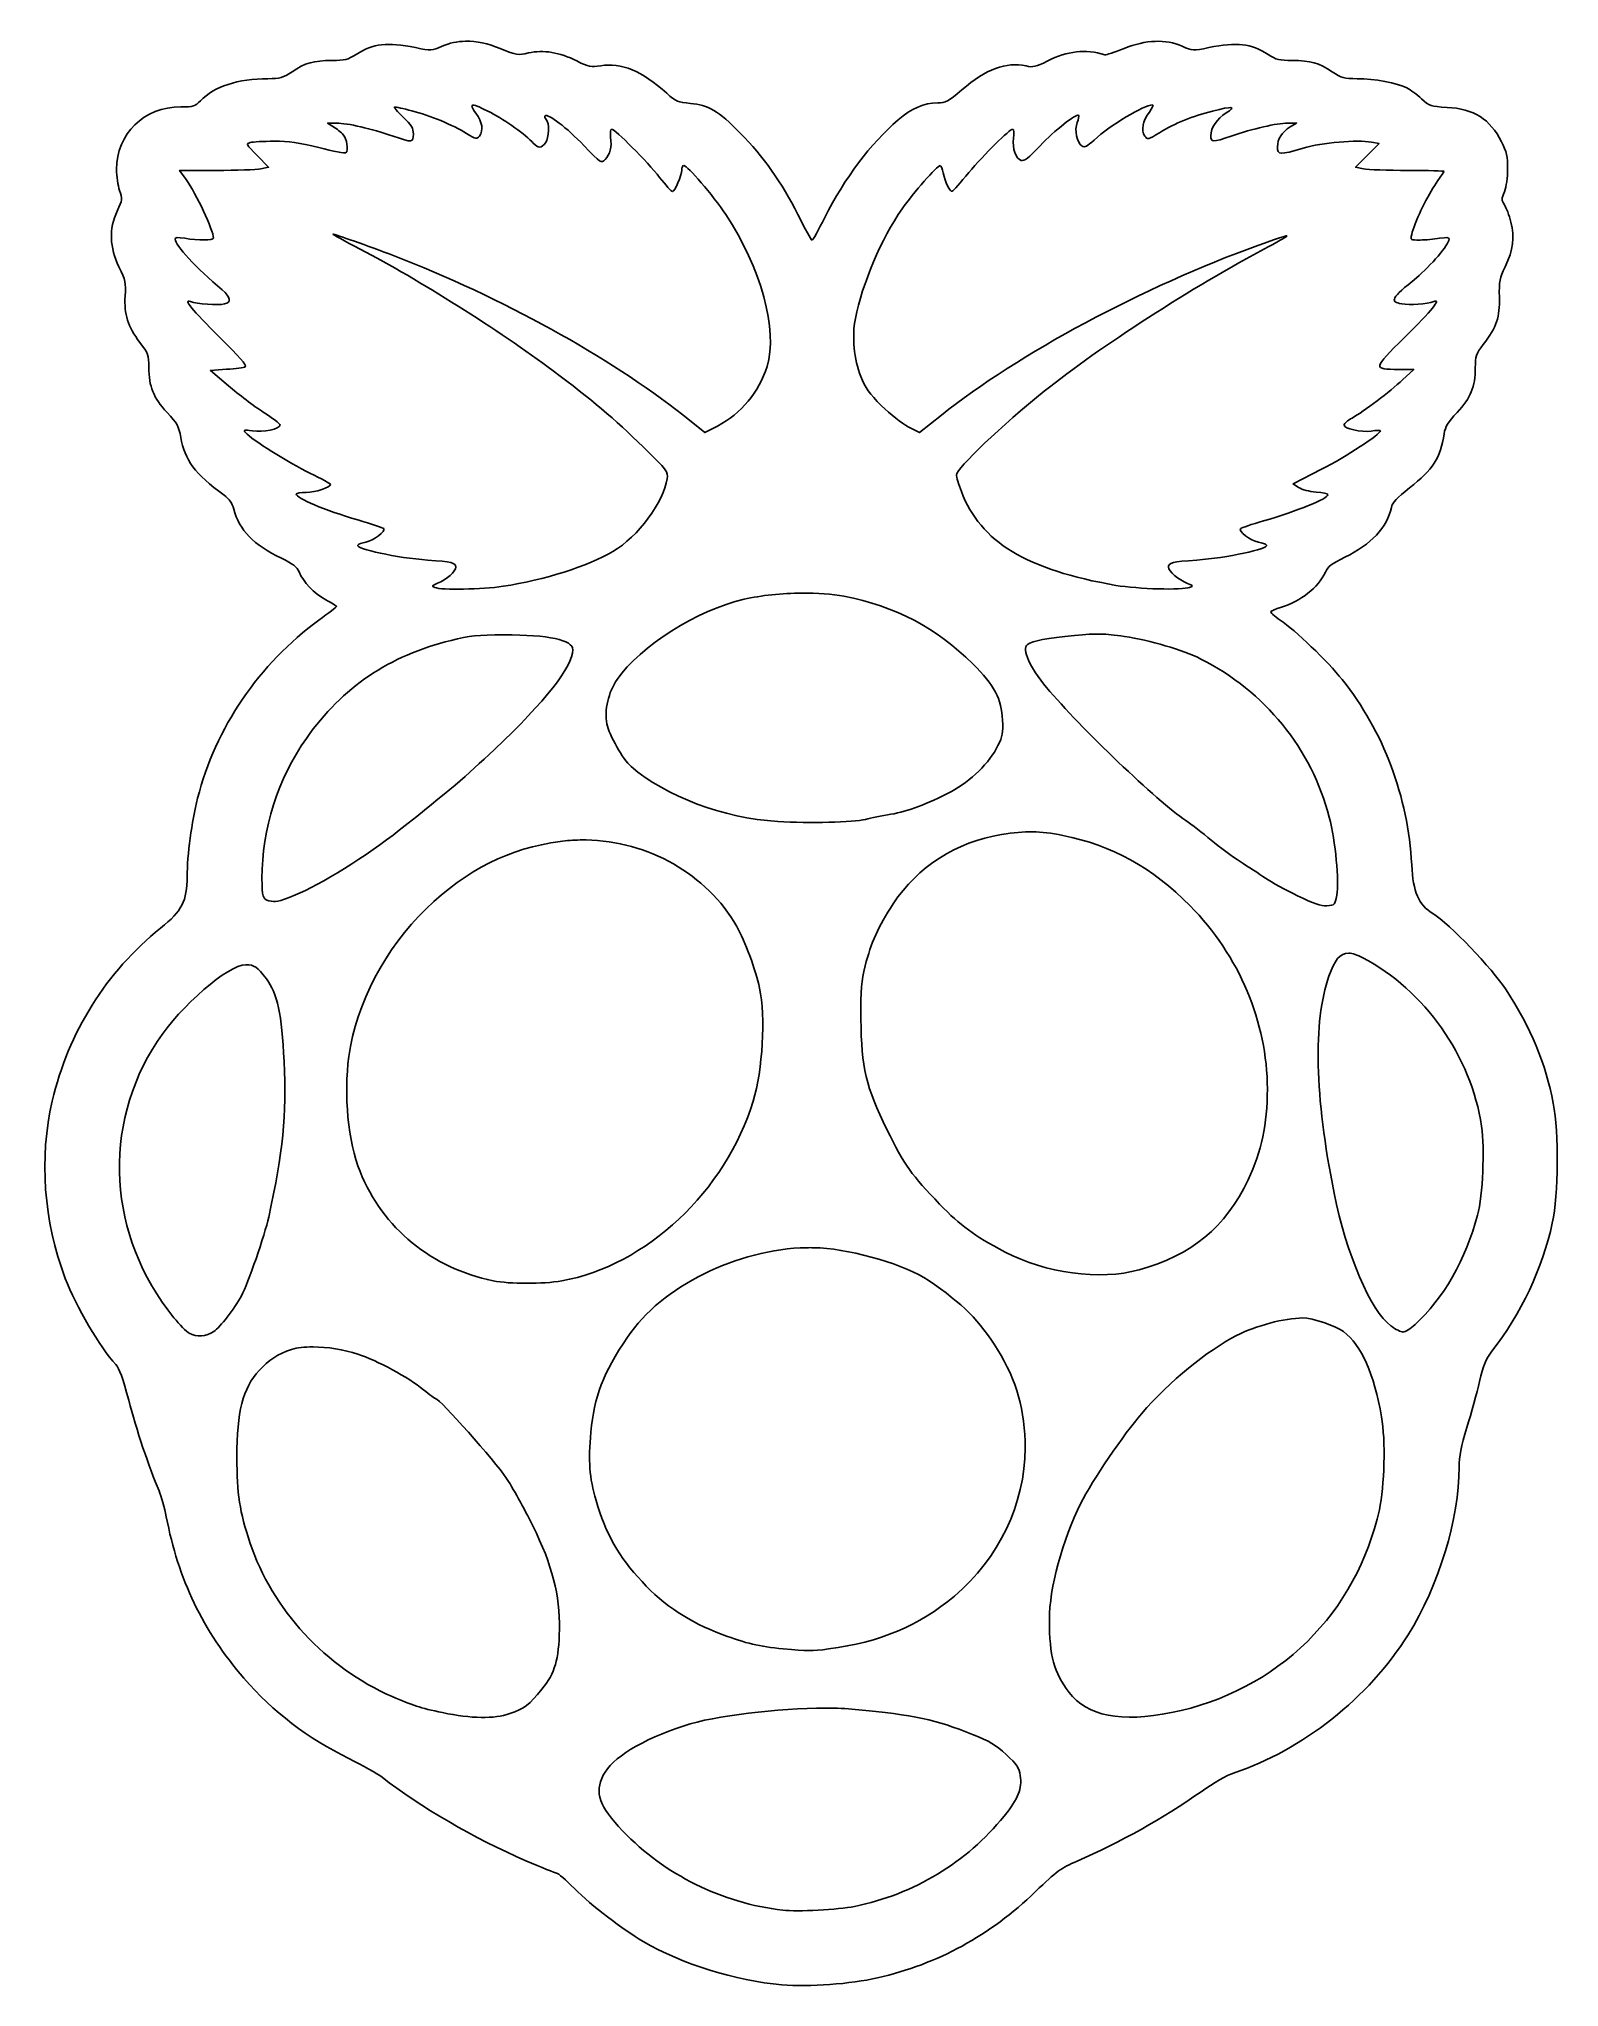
# Model space of a CAD drawing. Extents: x 4 to 109, y -118 to 17.
import ezdxf

# ---------------------------------------------------------------- set-up
doc = ezdxf.new("R2010")
doc.units = 0
doc.layers.add('Layer_1', color=7, linetype='CONTINUOUS')

msp = doc.modelspace()

# ---------------------------------------------------------------- linework, layer by layer
at = {"layer": 'Layer_1', "color": 7}
for points in [[(33.213897, 16.865341)], [(33.728546, 12.421501)], [(80.953897, 12.438736)], [(56.58143, -21.496934)], [(77.325564, -24.345051)], [(35.894022, -24.400133)], [(72.612045, -38.087143)], [(17.947582, -47.333035)], [(94.581693, -46.528995)], [(56.919874, -67.000442)], [(91.376505, -71.887168)], [(22.607386, -73.896168)], [(58.223216, -99.007984)]]:
    msp.add_lwpolyline(points, close=True, dxfattribs=at)
for points in [[(24.037884, 10.914804), (23.616956, 11.174869), (24.248351, 11.174339)], [(90.334051, 11.174317), (90.96544, 11.174848), (90.525877, 10.906835)], [(96.159355, 9.851775), (96.689075, 9.752298), (95.876269, 8.930995), (95.063463, 8.109691), (95.610173, 7.998157)], [(18.972223, 7.998183), (19.518938, 8.109718), (18.715174, 8.921978)], [(13.791194, 7.248123), (13.33053, 7.880612), (15.878021, 7.883634)], [(16.729741, -7.089467), (15.480935, -6.011935), (16.602314, -5.94178)], [(98.076825, -5.947275), (99.103386, -5.952472), (98.331683, -6.673751)], [(50.711731, -9.88387), (49.840828, -10.33549), (48.304276, -9.115457)], [(66.284973, -9.118203), (64.755547, -10.341525), (63.969871, -9.936766)], [(92.697113, -12.888743), (90.714145, -13.906259), (91.10246, -14.160569)], [(41.580388, -38.655952), (41.580388, -38.656328)]]:
    msp.add_lwpolyline(points, dxfattribs=at)
for points in [[(29.719041, 16.420846), (27.762048, 16.815171), (26.799463, 16.704504), (25.606775, 15.948123)], [(31.581158, 16.517856), (30.854277, 16.197523), (30.833415, 16.196304), (29.719041, 16.420846)], [(33.213897, 16.865341), (32.634451, 16.857795), (32.089687, 16.741963), (31.581158, 16.517856)], [(35.616971, 16.357816), (34.76121, 16.705837), (33.958899, 16.875046), (33.213897, 16.865341)], [(37.581298, 16.050067), (36.834907, 15.876423), (36.779056, 15.885215), (35.616971, 16.357816)], [(40.945159, 15.493762), (39.751028, 16.096776), (38.600302, 16.287132), (37.581298, 16.050067)], [(77.646005, 15.925378), (76.262736, 16.327311), (75.063487, 16.195459), (73.638695, 15.484719)], [(78.969079, 16.362749), (78.313131, 16.101335), (77.717781, 15.904521), (77.646005, 15.925378)], [(83.001328, 16.517856), (81.85458, 17.023224), (80.495026, 16.970883), (78.969079, 16.362749)], [(84.863439, 16.420846), (83.749066, 16.196304), (83.728209, 16.197523), (83.001328, 16.517856)], [(88.975711, 15.948123), (87.783023, 16.704504), (86.820433, 16.815171), (84.863439, 16.420846)], [(23.927719, 15.524729), (22.648972, 15.523774), (22.06145, 15.359394), (21.15469, 14.749191)], [(25.606775, 15.948123), (25.024778, 15.579034), (24.811734, 15.525417), (23.927719, 15.524729)], [(42.600372, 15.15998), (41.911397, 15.042547), (41.790547, 15.066858), (40.945159, 15.493762)], [(47.188927, 13.253472), (45.472614, 14.801847), (44.025961, 15.402965), (42.600372, 15.15998)], [(72.158869, 15.144907), (70.766261, 15.447318), (69.398355, 14.939812), (67.700755, 13.49134)], [(73.638695, 15.484719), (72.834777, 15.083696), (72.642972, 15.039782), (72.158869, 15.144907)], [(90.654762, 15.524729), (89.770752, 15.525418), (89.557703, 15.579034), (88.975711, 15.948123)], [(93.427791, 14.749191), (92.521031, 15.359394), (91.933508, 15.523747), (90.654762, 15.524729)], [(19.476185, 14.262767), (17.394173, 14.262767), (15.723194, 13.717452), (14.786238, 12.73197)], [(21.15469, 14.749191), (20.505673, 14.312434), (20.334189, 14.262767), (19.476185, 14.262767)], [(95.179737, 14.262767), (94.238073, 14.262767), (94.089344, 14.303998), (93.427791, 14.749191)], [(98.63376, 13.620139), (97.983879, 13.956205), (96.336561, 14.262767), (95.179737, 14.262767)], [(99.645795, 12.865428), (99.326648, 13.157835), (98.871097, 13.497408), (98.63376, 13.620139)], [(13.423429, 12.298436), (10.860463, 12.298436), (8.954629, 10.443311), (8.954629, 7.948573)], [(14.786238, 12.73197), (14.404802, 12.33078), (14.303334, 12.298436), (13.423429, 12.298436)], [(28.856636, 11.604857), (28.458739, 11.986357), (28.196054, 12.298456), (28.272926, 12.298456)], [(28.272926, 12.298456), (28.349799, 12.298456), (28.889828, 12.176568), (29.472954, 12.027429)], [(33.928873, 11.856427), (33.660063, 12.227506), (33.57532, 12.415054), (33.728546, 12.421501)], [(33.728546, 12.421479), (33.881772, 12.427927), (34.27287, 12.253339), (34.956256, 11.899704)], [(48.832081, 12.54617), (47.957414, 12.615221), (47.840672, 12.665499), (47.188927, 13.253472)], [(52.303366, 10.473867), (50.769645, 12.031137), (50.070502, 12.448403), (48.832081, 12.54617)], [(66.020336, 12.579055), (65.06798, 12.579055), (64.203273, 12.20808), (63.268408, 11.398483)], [(67.700755, 13.49134), (66.740063, 12.671629), (66.569507, 12.579055), (66.020336, 12.579055)], [(76.890408, 9.997848), (78.016676, 11.036006), (80.351844, 12.438736), (80.953897, 12.438736)], [(80.953876, 12.438745), (81.038003, 12.438745), (80.937436, 12.216562), (80.730258, 11.944923)], [(85.128628, 12.014255), (86.514135, 12.368006), (86.786854, 12.329924), (86.065027, 11.883811)], [(101.418572, 12.27021), (100.270816, 12.331433), (100.204231, 12.353784), (99.645795, 12.865428)], [(105.200348, 9.881937), (104.420453, 11.442642), (103.266169, 12.171656), (101.418572, 12.27021)], [(24.7134, 10.36837), (24.57341, 10.525992), (24.269393, 10.771801), (24.037884, 10.914804)], [(24.248351, 11.174339), (24.98124, 11.173808), (26.675638, 10.783297), (28.166595, 10.271097)], [(29.580102, 10.412227), (29.580102, 10.82981), (29.462051, 11.024389), (28.856636, 11.604857)], [(29.472954, 12.027429), (30.724973, 11.707217), (32.311465, 11.052004), (33.284873, 10.45306)], [(34.166194, 10.276029), (34.463233, 10.682259), (34.380676, 11.23273), (33.928873, 11.856427)], [(34.956256, 11.899704), (35.995162, 11.362092), (37.40826, 10.354372), (37.915082, 9.789857)], [(38.814762, 11.426159), (38.723438, 11.517477), (38.6896, 11.632864), (38.739401, 11.682662)], [(38.739401, 11.682662), (38.924397, 11.867658), (40.270221, 10.833831), (41.427475, 9.617758)], [(38.762421, 9.804106), (39.019724, 10.171459), (39.052523, 11.188398), (38.814762, 11.426159)], [(63.268408, 11.398483), (61.331232, 9.720887), (59.548544, 7.346676), (58.176984, 4.617596)], [(73.143435, 9.602679), (74.130085, 10.651497), (75.660858, 11.864815), (75.809586, 11.716089)], [(75.712302, 11.211578), (75.513359, 10.684523), (75.694378, 9.803533), (76.046908, 9.583496)], [(75.809586, 11.716089), (75.846814, 11.678867), (75.803011, 11.451971), (75.712302, 11.211578)], [(80.730258, 11.944923), (80.270029, 11.341529), (80.137061, 10.644856), (80.411821, 10.276557)], [(81.438928, 10.507848), (82.542982, 11.174654), (83.715858, 11.653544), (85.128628, 12.014255)], [(86.065027, 11.883811), (85.443692, 11.499803), (85.003545, 10.843232), (85.00284, 10.299028)], [(86.415801, 10.271076), (87.906758, 10.783276), (89.601156, 11.173784), (90.334051, 11.174317)], [(90.525877, 10.906835), (89.931832, 10.544603), (89.632502, 10.083721), (89.632502, 9.531146)], [(18.715174, 8.921978), (17.951278, 9.693929), (17.927647, 9.738391), (18.238617, 9.821657)], [(18.238617, 9.821657), (18.418581, 9.869846), (19.165645, 9.910718), (19.898757, 9.912365)], [(19.898757, 9.912365), (20.938894, 9.914698), (21.623923, 9.816859), (23.017629, 9.467047)], [(24.898375, 9.113259), (25.081276, 9.296157), (24.964976, 10.085079), (24.7134, 10.36837)], [(28.166595, 10.271097), (29.527289, 9.803646), (29.580102, 9.808968), (29.580102, 10.412227)], [(33.284873, 10.45306), (33.9436, 10.047742), (33.992048, 10.037873), (34.166194, 10.276029)], [(37.915082, 9.789857), (38.256607, 9.409454), (38.48879, 9.413448), (38.762421, 9.804106)], [(41.427475, 9.617758), (42.621722, 8.362807), (42.621807, 8.362709), (42.902364, 8.643266)], [(42.902364, 8.643266), (43.259642, 9.000542), (43.384802, 9.502618), (43.290956, 10.202289)], [(43.290956, 10.202289), (43.246055, 10.537061), (43.274098, 10.755031), (43.361933, 10.755031)], [(43.361933, 10.755031), (43.587411, 10.755031), (45.83864, 8.490628), (46.697842, 7.399665)], [(56.300623, 4.822853), (55.194114, 7.018527), (53.888779, 8.864112), (52.303366, 10.473867)], [(68.190659, 7.738374), (69.234826, 8.994171), (71.014719, 10.755024), (71.239923, 10.755024)], [(71.286802, 10.125825), (71.204064, 9.391746), (71.447764, 8.696326), (71.829954, 8.575023)], [(71.239923, 10.755024), (71.304789, 10.755024), (71.325779, 10.471812), (71.286802, 10.125825)], [(71.829954, 8.575023), (72.034502, 8.510102), (72.342062, 8.750817), (73.143435, 9.602679)], [(76.046908, 9.583496), (76.23508, 9.46604), (76.402948, 9.548523), (76.890408, 9.997848)], [(80.411821, 10.276557), (80.605318, 10.017183), (80.638695, 10.024536), (81.438928, 10.507848)], [(85.00284, 10.299028), (85.00231, 9.821972), (85.102702, 9.819977), (86.415801, 10.271076)], [(89.632502, 9.531146), (89.632502, 8.955202), (89.770869, 8.94773), (91.419252, 9.43441)], [(91.419252, 9.43441), (92.72918, 9.821161), (95.174795, 10.03648), (96.159355, 9.851775)], [(105.627852, 7.999545), (105.627852, 8.863513), (105.559958, 9.162292), (105.200348, 9.881937)], [(23.017629, 9.467047), (23.999951, 9.220486), (24.846421, 9.061304), (24.898375, 9.113259)], [(48.238231, 7.913767), (48.239928, 8.0874), (48.298455, 8.229463), (48.3684, 8.229463)], [(48.3684, 8.229463), (48.625495, 8.229463), (50.399241, 6.162184), (51.289411, 4.825043)], [(63.546472, 5.216096), (64.292746, 6.295618), (65.994579, 8.229456), (66.198374, 8.229456)], [(66.198374, 8.229456), (66.25973, 8.229456), (66.353955, 7.99495), (66.407743, 7.70823)], [(8.954629, 7.948573), (8.954629, 7.491145), (9.049399, 6.838017), (9.165095, 6.497248)], [(15.689477, 3.175041), (15.689477, 3.712951), (14.487057, 6.292986), (13.791194, 7.248123)], [(15.878021, 7.883634), (17.279166, 7.885384), (18.671519, 7.936938), (18.972223, 7.998183)], [(46.697842, 7.399665), (47.122278, 6.860741), (47.519976, 6.416528), (47.581627, 6.412566)], [(47.581627, 6.412566), (47.739614, 6.402406), (48.234527, 7.533907), (48.238231, 7.913767)], [(66.407743, 7.70823), (66.52415, 7.087721), (66.874012, 6.369617), (67.029815, 6.431469)], [(67.029815, 6.431469), (67.090811, 6.455683), (67.61317, 7.043842), (68.190659, 7.738374)], [(95.610173, 7.998157), (95.910877, 7.936912), (97.303346, 7.885348), (98.704651, 7.883608)], [(98.704651, 7.883608), (100.105955, 7.881858), (101.232271, 7.848444), (101.207474, 7.809343)], [(100.541281, 6.81375), (99.950264, 5.934083), (99.166746, 4.255544), (98.958963, 3.423853)], [(101.207474, 7.809343), (101.182656, 7.770238), (100.882929, 7.322253), (100.541281, 6.81375)], [(105.401773, 6.407362), (105.537573, 6.746787), (105.627852, 7.382456), (105.627852, 7.999545)], [(9.165095, 6.497248), (9.36791, 5.899877), (9.36171, 5.848117), (8.995462, 5.054144)], [(105.404425, 5.493433), (105.193683, 5.815059), (105.193423, 5.886875), (105.401773, 6.407362)], [(105.852208, 4.288746), (105.731664, 4.759282), (105.530223, 5.301435), (105.404425, 5.493433)], [(8.995462, 5.054144), (8.420804, 3.808367), (8.462189, 2.545612), (9.122342, 1.181662)], [(51.289411, 4.825043), (53.74303, 1.139421), (54.927155, -3.22664), (54.158077, -5.751869)], [(57.291558, 3.029524), (57.243619, 3.029594), (56.797597, 3.836623), (56.300623, 4.822853)], [(58.176984, 4.617596), (57.73801, 3.744139), (57.339519, 3.029454), (57.291558, 3.029524)], [(60.301272, -2.405826), (60.773714, 0.010293), (62.098124, 3.120987), (63.546472, 5.216096)], [(105.456766, 1.189882), (106.02208, 2.36183), (106.129689, 3.205635), (105.852208, 4.288746)], [(13.023601, 3.107076), (13.023601, 3.228362), (13.206524, 3.243943), (13.69007, 3.164351)], [(16.289632, -0.42258), (14.504637, 1.095154), (13.023601, 2.695801), (13.023601, 3.107076)], [(13.69007, 3.164351), (14.638194, 3.00829), (15.689477, 3.013909), (15.689477, 3.175041)], [(23.976501, 3.456479), (23.933122, 3.455206), (24.795597, 2.984509), (25.893149, 2.410462)], [(28.247164, 1.947332), (26.45045, 2.641382), (24.130713, 3.461081), (23.976501, 3.456479)], [(88.977541, 2.568579), (90.854167, 3.565634), (90.787539, 3.575464), (88.278464, 2.67244)], [(98.958963, 3.423853), (98.86354, 3.041905), (98.869252, 3.03822), (99.544041, 3.046499)], [(101.558795, 3.099937), (101.558795, 2.747494), (100.277275, 1.235358), (99.295758, 0.429675)], [(99.544041, 3.046499), (99.91897, 3.051112), (100.52577, 3.104), (100.892326, 3.164336)], [(100.892326, 3.164336), (101.388647, 3.246029), (101.558795, 3.229751), (101.558795, 3.099937)], [(25.893149, 2.410462), (29.955106, 0.285953), (35.475237, -3.197819), (39.307488, -6.055233)], [(48.304276, -9.115457), (43.24408, -5.096794), (35.675389, -0.922104), (28.247164, 1.947332)], [(88.278464, 2.67244), (80.325636, -0.189808), (71.598922, -4.868171), (66.284973, -9.118203)], [(73.426776, -7.465458), (77.288458, -4.370743), (83.685864, -0.242904), (88.977541, 2.568579)], [(9.122342, 1.181662), (9.579225, 0.23769), (9.611043, 0.086881), (9.550673, -0.843781)], [(99.295758, 0.429675), (97.522876, -1.0256), (97.407927, -1.230817), (98.275227, -1.393524)], [(105.056939, -0.919417), (105.031272, 0.186269), (105.069083, 0.386124), (105.456766, 1.189882)], [(9.550673, -0.843781), (9.467988, -2.118427), (9.73375, -2.958158), (10.570107, -4.065689)], [(16.127948, -3.723687), (14.197236, -1.818929), (13.535163, -1.008623), (14.094554, -1.234566)], [(14.094554, -1.234566), (14.489009, -1.393886), (16.036656, -1.50087), (16.44912, -1.397347)], [(16.44912, -1.397347), (16.955247, -1.270318), (16.901617, -0.942937), (16.289632, -0.42258)], [(98.275227, -1.393524), (98.811321, -1.494095), (100.051133, -1.403584), (100.487842, -1.23184)], [(100.487842, -1.23184), (101.047598, -1.011699), (100.389551, -1.819862), (98.45692, -3.726716)], [(103.939123, -4.210657), (104.866491, -2.982369), (105.089611, -2.325831), (105.056939, -0.919417)], [(60.669037, -6.432868), (60.195503, -5.241491), (60.052661, -3.677273), (60.301272, -2.405826)], [(17.899351, -5.758173), (18.021416, -5.679173), (17.482278, -5.059815), (16.127948, -3.723687)], [(98.45692, -3.726716), (96.236732, -5.917287), (96.233184, -5.937664), (98.076825, -5.947275)], [(10.570107, -4.065689), (11.157544, -4.843595), (11.19221, -4.94072), (11.195742, -5.811609)], [(103.38282, -5.840657), (103.38282, -5.017497), (103.426252, -4.889988), (103.939123, -4.210657)], [(11.195742, -5.811609), (11.201151, -7.142704), (11.518389, -7.926382), (12.460722, -8.937328)], [(16.602314, -5.94178), (17.219152, -5.903195), (17.802835, -5.820638), (17.899351, -5.758173)], [(39.307488, -6.055233), (41.920784, -8.003766), (43.560649, -9.389993), (45.553446, -11.336016)], [(54.158077, -5.751869), (53.620069, -7.5184), (52.359836, -9.029368), (50.711731, -9.88387)], [(62.121733, -8.473656), (61.256067, -7.611084), (60.987113, -7.233131), (60.669037, -6.432868)], [(98.331683, -6.673751), (97.442206, -7.505092), (95.641774, -8.866402), (94.823676, -9.326199)], [(102.11976, -8.937328), (103.060645, -7.930288), (103.38282, -7.140521), (103.38282, -5.840657)], [(19.144322, -8.913489), (18.503244, -8.502939), (17.416626, -7.682129), (16.729741, -7.089467)], [(67.323317, -13.287747), (67.323317, -12.84357), (70.514527, -9.799299), (73.426776, -7.465458)], [(12.460722, -8.937328), (13.180391, -9.7094), (13.281212, -9.892942), (13.418772, -10.681876)], [(20.314754, -9.817004), (20.312102, -9.73057), (19.7854, -9.324037), (19.144322, -8.913489)], [(63.969871, -9.936766), (63.527731, -9.709108), (62.719608, -9.069399), (62.121733, -8.473656)], [(94.823676, -9.326199), (94.515087, -9.499634), (94.262711, -9.71645), (94.262711, -9.807966)], [(101.21597, -10.431677), (101.294619, -9.92329), (101.470664, -9.632067), (102.11976, -8.937328)], [(13.418772, -10.681876), (13.691677, -12.247083), (14.400814, -13.1923), (16.421719, -14.684255)], [(17.930315, -10.356591), (17.755219, -10.145615), (17.796334, -10.134345), (18.403038, -10.225326)], [(22.392263, -13.162231), (20.952936, -12.464212), (18.289516, -10.789399), (17.930315, -10.356591)], [(18.403038, -10.225326), (19.13256, -10.334724), (20.322979, -10.080367), (20.314754, -9.817004)], [(96.788279, -10.209162), (96.788279, -10.450106), (94.395233, -12.017479), (92.697113, -12.888743)], [(94.262711, -9.807966), (94.262711, -10.073834), (95.438806, -10.336302), (96.151406, -10.229441)], [(96.151406, -10.229441), (96.501618, -10.176925), (96.788279, -10.167683), (96.788279, -10.209162)], [(98.81235, -14.186323), (100.436191, -12.910024), (100.958873, -12.093557), (101.21597, -10.431677)], [(45.553446, -11.336016), (47.241454, -12.984404), (47.28368, -13.040605), (47.216879, -13.543422)], [(23.827422, -13.942975), (23.827422, -13.896314), (23.181545, -13.544997), (22.392263, -13.162231)], [(67.66943, -14.431597), (67.479093, -13.925909), (67.323317, -13.411169), (67.323317, -13.287747)], [(16.421719, -14.684255), (16.7929, -14.958284), (16.988608, -15.240527), (17.099696, -15.662036)], [(21.442162, -14.607253), (21.442162, -14.548646), (21.75582, -14.50065), (22.139049, -14.50065)], [(25.720774, -16.408529), (23.390543, -15.730184), (21.442162, -14.909916), (21.442162, -14.607253)], [(22.139049, -14.50065), (22.771536, -14.50065), (23.827422, -14.1519), (23.827422, -13.942975)], [(47.216879, -13.543422), (47.004702, -15.1405), (45.194163, -17.575352), (43.451546, -18.607439)], [(78.407753, -20.957352), (72.199808, -19.895507), (68.992371, -17.946327), (67.66943, -14.431597)], [(93.140234, -14.654941), (93.140234, -14.936467), (91.050098, -15.787939), (88.659927, -16.480059)], [(91.10246, -14.160569), (91.323055, -14.305107), (91.847127, -14.440732), (92.315645, -14.474621)], [(92.315645, -14.474621), (92.769239, -14.507431), (93.140234, -14.588614), (93.140234, -14.654941)], [(97.55121, -15.539814), (97.620425, -15.211577), (97.928261, -14.881198), (98.81235, -14.186323)], [(17.099696, -15.662036), (17.481254, -17.109765), (18.492235, -18.152576), (20.407652, -19.073856)], [(94.325467, -19.002057), (96.127283, -18.129929), (97.261813, -16.912261), (97.55121, -15.539814)], [(27.518215, -17.01279), (27.455257, -16.949836), (26.646397, -16.677983), (25.720774, -16.408529)], [(26.277078, -17.948643), (26.824308, -17.845982), (27.694907, -17.189484), (27.518215, -17.01279)], [(87.063359, -17.018276), (86.885183, -17.189018), (87.76347, -17.846997), (88.305318, -17.948648)], [(88.659927, -16.480059), (87.844368, -16.71622), (87.125898, -16.958353), (87.063359, -17.018276)], [(30.562271, -19.200191), (28.467685, -19.049993), (25.55201, -18.423095), (25.715842, -18.158011)], [(25.715842, -18.158011), (25.75588, -18.093258), (26.0084, -17.999047), (26.277078, -17.948643)], [(43.451546, -18.607439), (41.741276, -19.620365), (38.662597, -20.594565), (35.815649, -21.023664)], [(88.866559, -18.158016), (89.030386, -18.4231), (86.114716, -19.049998), (84.02013, -19.200197)], [(88.305318, -17.948648), (88.573996, -17.999053), (88.826537, -18.093264), (88.866559, -18.158016)], [(20.407652, -19.073856), (21.232082, -19.47039), (21.487084, -19.668384), (21.637828, -20.029165)], [(21.637828, -20.029165), (21.926732, -20.720608), (22.675249, -21.497008), (23.503503, -21.964447)], [(32.526598, -19.690725), (32.526598, -19.389077), (32.257236, -19.321734), (30.562271, -19.200191)], [(31.261348, -20.815666), (31.904887, -20.549105), (32.526598, -19.996251), (32.526598, -19.690725)], [(84.02013, -19.200197), (82.316956, -19.322327), (82.055798, -19.38848), (82.055798, -19.696212)], [(82.055798, -19.696212), (82.055798, -19.987434), (82.741522, -20.565438), (83.389287, -20.820332)], [(89.842969, -22.496089), (91.309098, -22.035237), (92.429373, -21.151454), (92.961289, -20.036016)], [(92.961289, -20.036016), (93.147277, -19.645989), (93.415902, -19.442312), (94.325467, -19.002057)], [(31.067326, -21.111084), (30.834889, -21.019898), (30.85984, -20.981978), (31.261348, -20.815666)], [(35.815649, -21.023664), (34.369088, -21.241692), (31.533251, -21.293866), (31.067326, -21.111084)], [(52.562061, -21.925536), (53.747898, -21.655597), (55.201682, -21.509214), (56.58143, -21.496934)], [(56.58143, -21.496934), (57.654567, -21.487378), (58.68283, -21.559048), (59.505457, -21.716441)], [(83.529048, -21.100675), (83.029084, -21.305554), (79.938117, -21.219114), (78.407753, -20.957352)], [(83.389287, -20.820332), (83.77538, -20.972258), (83.786823, -20.995041), (83.529048, -21.100675)], [(24.248351, -22.428126), (24.248351, -22.452048), (23.694894, -22.87648), (23.018451, -23.371103)], [(23.503503, -21.964447), (23.913241, -22.195688), (24.248351, -22.404205), (24.248351, -22.428126)], [(43.734905, -27.505572), (45.340532, -25.181455), (49.3258, -22.662224), (52.562061, -21.925536)], [(59.505457, -21.716441), (63.065408, -22.397573), (65.946661, -23.910277), (68.457852, -26.417077)], [(89.825702, -23.380421), (89.405416, -23.101368), (89.110976, -22.82772), (89.171563, -22.772597)], [(89.171563, -22.772597), (89.23215, -22.717473), (89.534285, -22.593116), (89.842969, -22.496089)], [(23.018451, -23.371103), (18.865351, -26.407903), (15.810964, -30.896017), (14.588929, -35.757511)], [(75.531416, -24.441237), (76.32188, -24.368824), (76.833055, -24.334927), (77.325564, -24.345051)], [(77.325564, -24.345051), (77.818072, -24.35518), (78.291961, -24.409106), (79.008178, -24.512489)], [(94.132813, -27.507486), (93.12573, -26.244893), (90.837197, -24.052016), (89.825702, -23.380421)], [(22.14371, -31.59318), (24.686094, -28.018974), (27.870156, -25.863515), (32.198574, -24.786258)], [(32.198574, -24.786258), (33.510729, -24.459686), (34.017524, -24.406741), (35.894022, -24.400133)], [(40.664544, -25.436282), (40.664544, -26.600435), (38.772635, -29.00905), (35.220156, -32.367894)], [(35.894022, -24.400133), (38.964456, -24.389315), (40.664544, -24.758507), (40.664544, -25.436282)], [(73.589282, -28.064071), (72.41193, -26.653253), (71.85212, -25.388332), (72.26292, -25.066873)], [(72.26292, -25.066873), (72.58012, -24.818659), (73.652733, -24.613342), (75.531416, -24.441237)], [(79.008178, -24.512489), (80.749057, -24.763778), (83.047814, -25.443086), (84.316368, -26.081104)], [(68.457852, -26.417077), (69.965021, -27.921621), (70.454661, -28.844958), (70.529603, -30.322722)], [(84.316368, -26.081104), (88.748917, -28.310445), (92.016787, -32.338802), (93.230396, -37.069624)], [(43.027606, -30.575661), (42.84261, -29.654514), (43.138927, -28.368242), (43.734905, -27.505572)], [(83.253636, -37.298174), (81.325454, -36.018325), (75.906117, -30.84033), (73.589282, -28.064071)], [(98.961705, -40.38772), (98.706008, -35.64977), (97.001933, -31.104537), (94.132813, -27.507486)], [(44.713783, -33.551207), (44.13585, -33.053284), (43.189988, -31.384235), (43.027606, -30.575661)], [(70.529603, -30.322722), (70.574255, -31.203083), (70.530664, -31.44548), (70.209798, -32.101252)], [(19.059097, -41.333987), (19.052786, -37.9239), (20.185821, -34.34567), (22.14371, -31.59318)], [(35.220156, -32.367894), (33.211389, -34.267169), (32.124533, -35.189673), (28.597938, -37.987664)], [(70.209798, -32.101252), (69.637814, -33.270342), (68.295314, -34.589031), (66.972542, -35.28123)], [(54.905942, -37.371621), (51.117105, -37.135445), (47.146312, -35.646959), (44.713783, -33.551207)], [(14.588929, -35.757511), (14.177615, -37.393804), (13.866348, -39.717464), (13.859979, -41.198611)], [(66.972542, -35.28123), (65.23082, -36.192662), (63.995665, -36.661105), (62.767923, -36.875602)], [(61.009396, -37.225003), (60.139588, -37.435231), (57.100008, -37.508381), (54.905942, -37.371621)], [(62.767923, -36.875602), (62.147999, -36.983906), (61.35666, -37.141072), (61.009396, -37.225003)], [(85.021751, -38.663726), (84.449655, -38.178493), (83.65403, -37.563946), (83.253636, -37.298174)], [(93.230396, -37.069624), (93.662158, -38.752695), (93.932014, -41.532389), (93.757104, -42.495102)], [(28.597938, -37.987664), (26.395012, -39.735463), (23.083317, -41.796682), (21.379957, -42.48003)], [(30.471838, -43.443702), (33.318664, -40.7015), (36.235813, -39.234756), (39.783222, -38.761699)], [(39.783222, -38.761699), (40.243541, -38.700317), (40.704799, -38.665704), (41.164397, -38.657012)], [(41.164397, -38.657012), (41.30323, -38.654361), (41.441888, -38.654361), (41.580388, -38.655952)], [(41.580388, -38.656328), (45.873976, -38.720086), (49.978216, -41.018738), (52.054262, -44.667154)], [(62.931798, -43.096073), (64.614168, -40.515873), (67.308394, -38.793003), (70.460823, -38.281711)], [(70.460823, -38.281711), (71.312686, -38.143546), (71.966008, -38.077651), (72.612045, -38.087143)], [(72.612045, -38.087143), (73.258086, -38.096636), (73.897011, -38.181431), (74.719702, -38.344192)], [(74.719702, -38.344192), (78.110624, -39.015057), (80.942708, -40.580824), (83.560559, -43.232)], [(87.040344, -40.164377), (86.502155, -39.824188), (85.593852, -39.148958), (85.021751, -38.663726)], [(88.790646, -41.304667), (88.366213, -41.017741), (87.578527, -40.504567), (87.040344, -40.164377)], [(100.426455, -43.770491), (99.425746, -43.137394), (99.06514, -42.304378), (98.961705, -40.38772)], [(13.859979, -41.198611), (13.852608, -42.916979), (13.50737, -43.589774), (12.019239, -44.786912)], [(19.547988, -42.88068), (19.120188, -42.773797), (19.061425, -42.587942), (19.059097, -41.333987)], [(91.035594, -42.544977), (90.225307, -42.149657), (89.21508, -41.591592), (88.790646, -41.304667)], [(21.379957, -42.48003), (20.105528, -42.991301), (20.043949, -43.00459), (19.547988, -42.88068)], [(60.981168, -47.413604), (61.396661, -45.763624), (61.857038, -44.744403), (62.931798, -43.096073)], [(83.560559, -43.232), (86.958184, -46.672866), (88.930954, -51.350064), (88.930954, -55.964252)], [(93.069534, -43.228988), (92.635677, -43.256033), (92.175777, -43.101243), (91.035594, -42.544977)], [(93.757104, -42.495102), (93.631395, -43.187014), (93.624565, -43.194386), (93.069534, -43.228988)], [(25.100346, -53.707659), (25.610254, -50.041547), (27.631297, -46.179843), (30.471838, -43.443702)], [(52.054262, -44.667154), (52.621032, -45.66319), (53.386508, -47.726928), (53.642607, -48.949605)], [(105.529115, -49.086901), (104.527442, -47.562513), (101.600986, -44.513557), (100.426455, -43.770491)], [(12.019239, -44.786912), (8.233279, -47.832564), (5.60034, -52.034102), (4.48638, -56.80693)], [(11.795075, -52.642593), (13.415379, -50.174833), (16.708369, -47.333035), (17.947582, -47.333035)], [(17.947582, -47.333035), (18.523973, -47.333035), (18.716951, -47.467164), (19.367394, -48.32013)], [(93.20902, -48.126108), (93.598156, -47.005143), (93.978081, -46.514878), (94.581693, -46.528995)], [(94.581693, -46.528995), (94.856067, -46.535411), (95.176513, -46.64582), (95.56523, -46.848805)], [(95.56523, -46.848805), (99.841896, -49.082017), (103.10344, -53.710364), (103.811145, -58.550381)], [(19.367394, -48.32013), (20.134466, -49.326041), (20.434109, -50.728581), (20.595098, -54.067883)], [(60.68685, -51.121387), (60.668608, -48.995339), (60.708062, -48.498089), (60.981168, -47.413604)], [(93.571577, -63.215117), (92.215794, -56.420461), (92.09358, -51.339294), (93.20902, -48.126108)], [(53.642607, -48.949605), (54.062061, -50.952146), (53.853344, -54.661457), (53.200578, -56.803913)], [(108.801716, -56.944226), (108.296464, -54.25587), (107.207248, -51.640771), (105.529115, -49.086901)], [(62.49032, -58.788248), (61.032634, -55.827763), (60.715683, -54.480295), (60.68685, -51.121387)], [(12.936181, -71.865792), (8.341349, -66.172734), (7.891191, -58.588287), (11.795075, -52.642593)], [(20.595098, -54.067883), (20.77669, -57.834456), (20.532591, -60.305498), (19.528532, -64.871699)], [(25.876704, -61.712414), (25.043423, -59.630916), (24.728291, -56.382619), (25.100346, -53.707659)], [(4.48638, -56.80693), (3.562677, -60.764592), (3.883908, -65.130805), (5.394004, -69.140723)], [(53.200578, -56.803913), (51.292431, -63.066696), (45.754456, -68.268147), (39.892841, -69.30323)], [(88.930954, -55.964252), (88.930954, -58.437114), (88.538286, -60.28837), (87.590618, -62.283375)], [(108.733206, -65.286603), (109.164905, -63.285086), (109.199655, -59.061561), (108.801716, -56.944226)], [(66.156448, -63.972846), (64.233548, -61.995426), (63.693244, -61.231344), (62.49032, -58.788248)], [(103.811145, -58.550381), (104.044707, -60.147723), (103.904961, -63.339192), (103.540394, -64.731392)], [(35.122326, -69.298987), (30.874041, -68.444685), (27.445547, -65.631311), (25.876704, -61.712414)], [(87.590618, -62.283375), (86.02387, -65.581664), (83.661062, -67.534282), (80.021311, -68.538379)], [(97.522436, -72.439908), (96.115425, -71.405181), (94.412277, -67.428375), (93.571577, -63.215117)], [(19.528532, -64.871699), (19.258703, -66.09881), (18.069785, -69.544814), (17.652712, -70.308689)], [(70.707456, -67.300259), (68.451881, -66.098274), (67.661045, -65.520101), (66.156448, -63.972846)], [(103.540394, -64.731392), (102.746907, -67.761538), (101.126052, -70.60043), (99.19464, -72.343176)], [(104.539819, -74.202275), (106.558242, -71.607481), (108.057308, -68.420344), (108.733206, -65.286603)], [(44.463034, -73.214612), (46.81583, -69.693755), (52.136916, -67.081536), (56.919874, -67.000442)], [(56.919874, -67.000458), (57.074161, -66.997806), (57.227758, -66.997806), (57.380808, -67.000458)], [(57.380808, -67.000458), (57.538796, -67.003109), (57.69602, -67.008889), (57.852439, -67.017427)], [(57.852439, -67.017427), (60.226038, -67.147675), (63.836484, -68.228242), (65.355696, -69.262927)], [(80.021311, -68.538379), (77.302315, -69.288466), (73.486339, -68.781109), (70.707456, -67.300259)], [(5.394004, -69.140723), (6.113991, -71.052567), (7.813114, -73.947433), (8.907495, -75.12689)], [(17.652712, -70.308689), (17.106696, -71.308735), (16.178724, -72.508715), (15.703726, -72.828774)], [(39.892841, -69.30323), (38.562995, -69.538069), (36.300935, -69.536133), (35.122326, -69.298987)], [(65.355696, -69.262927), (67.791527, -70.921884), (68.920345, -72.05074), (70.180202, -74.087979)], [(14.005765, -72.947435), (13.812841, -72.842255), (13.331495, -72.355595), (12.936181, -71.865792)], [(15.703726, -72.828774), (15.169366, -73.188839), (14.530341, -73.233433), (14.005765, -72.947435)], [(80.176144, -78.548299), (82.186576, -76.250502), (84.691324, -74.189797), (86.794527, -73.103641)], [(86.794527, -73.103641), (88.089183, -72.43504), (90.153005, -71.887168), (91.376505, -71.887168)], [(91.376505, -71.887168), (92.074123, -71.887168), (93.689644, -72.425044), (94.230102, -72.83727)], [(94.230102, -72.83727), (95.460808, -73.77598), (96.348742, -75.769771), (96.868848, -78.762324)], [(98.358814, -72.869332), (98.219895, -72.869332), (97.843577, -72.676084), (97.522436, -72.439908)], [(99.19464, -72.343176), (98.873923, -72.632562), (98.497727, -72.869332), (98.358814, -72.869332)], [(18.864799, -75.533293), (19.525148, -74.802366), (20.159126, -74.392383), (21.119616, -74.074843)], [(21.119616, -74.074843), (21.495547, -73.950556), (22.018585, -73.892811), (22.607386, -73.896168)], [(22.607386, -73.896168), (23.588722, -73.901789), (24.752526, -74.076758), (25.721596, -74.394923)], [(25.721596, -74.394923), (27.069128, -74.83735), (29.249808, -76.021708), (30.29371, -76.878014)], [(41.917459, -79.827236), (42.154812, -77.323013), (42.748804, -75.779879), (44.463034, -73.214612)], [(70.180202, -74.087979), (71.528333, -76.267959), (72.093833, -78.29316), (72.093833, -80.940114)], [(103.670562, -76.306915), (103.93487, -75.160623), (104.093988, -74.775416), (104.539819, -74.202275)], [(8.907495, -75.12689), (9.149987, -75.388234), (9.400041, -76.0858), (9.797858, -77.610533)], [(17.317285, -81.568513), (17.314633, -78.37532), (17.717356, -76.803374), (18.864799, -75.533293)], [(30.29371, -76.878014), (30.710459, -77.219874), (31.095629, -77.49954), (31.149815, -77.49954)], [(102.803766, -79.492371), (103.102639, -78.512085), (103.492624, -77.078612), (103.670562, -76.306915)], [(9.797858, -77.610533), (10.314782, -79.591787), (11.226903, -82.31072), (11.906062, -83.895127)], [(31.149815, -77.49954), (31.387608, -77.49954), (35.29592, -81.892507), (36.018166, -82.971605)], [(42.278102, -84.571725), (41.811494, -82.961561), (41.726502, -81.841974), (41.917459, -79.827236)], [(75.967691, -84.764941), (76.749294, -83.212871), (78.987401, -79.906962), (80.176144, -78.548299)], [(96.868848, -78.762324), (97.149691, -80.378227), (97.072702, -83.589922), (96.714286, -85.216563)], [(102.260343, -82.241287), (102.260343, -81.519396), (102.397872, -80.823702), (102.803766, -79.492371)], [(72.093833, -80.940114), (72.093833, -84.802195), (70.270258, -88.613392), (67.178072, -91.214492)], [(18.220253, -87.492751), (17.509567, -85.359554), (17.319618, -84.113013), (17.317285, -81.568513)], [(98.708761, -93.909709), (100.849345, -90.479189), (102.260343, -85.84336), (102.260343, -82.241287)], [(11.906062, -83.895127), (12.067868, -84.272608), (12.295718, -85.087312), (12.412491, -85.70572)], [(36.018166, -82.971605), (36.457194, -83.627552), (37.297549, -85.142898), (37.885761, -86.339034)], [(45.471508, -90.213969), (43.854756, -88.485658), (42.948204, -86.884111), (42.278102, -84.571725)], [(73.782206, -92.847252), (73.774411, -90.683414), (74.687073, -87.307892), (75.967691, -84.764941)], [(96.714286, -85.216563), (95.9406, -88.727901), (94.196619, -91.916629), (91.710558, -94.365446)], [(12.412491, -85.70572), (13.228791, -90.028888), (14.964235, -93.638247), (17.810286, -96.932389)], [(37.885761, -86.339034), (39.24636, -89.105848), (39.765691, -91.133371), (39.73006, -93.540852)], [(28.106857, -98.20422), (23.495665, -96.18622), (19.772768, -92.152789), (18.220253, -87.492751)], [(51.047433, -93.888046), (48.742826, -93.015645), (47.046862, -91.898031), (45.471508, -90.213969)], [(67.178072, -91.214492), (64.721539, -93.280897), (61.997748, -94.42782), (58.438609, -94.894323)], [(75.151316, -97.914558), (74.076731, -96.496405), (73.791508, -95.440328), (73.782206, -92.847252)], [(39.73006, -93.540852), (39.698984, -95.639255), (39.425798, -96.57139), (38.511397, -97.699159)], [(55.286313, -94.887482), (53.592, -94.723777), (52.69953, -94.513438), (51.047433, -93.888046)], [(91.710558, -94.365446), (89.156486, -96.881257), (85.907436, -98.585767), (82.266264, -99.320115)], [(86.574197, -103.519527), (91.361895, -101.943333), (95.97586, -98.289482), (98.708761, -93.909709)], [(58.438609, -94.894323), (57.231475, -95.052544), (56.988283, -95.051902), (55.286313, -94.887482)], [(17.810286, -96.932389), (19.817881, -99.25606), (22.251341, -101.118972), (25.090207, -102.505571)], [(31.614588, -99.322311), (30.017841, -98.983145), (29.534501, -98.828996), (28.106857, -98.20422)], [(38.511397, -97.699159), (37.628421, -98.788173), (37.313357, -99.026836), (36.28344, -99.387257)], [(82.266264, -99.320115), (78.778111, -100.023605), (76.392273, -99.552271), (75.151316, -97.914558)], [(36.28344, -99.387257), (35.203239, -99.765273), (33.595058, -99.742984), (31.614588, -99.322311)], [(48.395532, -100.229659), (50.527285, -99.525321), (54.935984, -99.009612), (58.223216, -99.007984)], [(58.223216, -99.007984), (58.981804, -99.007565), (59.6806, -99.034605), (60.277981, -99.092939)], [(60.277981, -99.092939), (64.464485, -99.501866), (65.840139, -99.794652), (68.438666, -100.829814)], [(42.77384, -103.67656), (43.37776, -102.469065), (45.434538, -101.207989), (48.395532, -100.229659)], [(68.438666, -100.829814), (69.649167, -101.312034), (70.057358, -101.556923), (70.781449, -102.234279)], [(25.090207, -102.505571), (26.054833, -102.97673), (27.096629, -103.560683), (27.405308, -103.803159)], [(70.781449, -102.234279), (71.535233, -102.939402), (71.67204, -103.14386), (71.75402, -103.690533)], [(27.405308, -103.803159), (30.016573, -105.854398), (33.823645, -108.070089), (37.393306, -109.616134)], [(44.142679, -107.550413), (42.483616, -105.813893), (42.161213, -104.901459), (42.77384, -103.67656)], [(71.75402, -103.690533), (71.893866, -104.623082), (71.640561, -105.259377), (70.632917, -106.507408)], [(84.329249, -104.81739), (85.155207, -104.238241), (86.165439, -103.654096), (86.574197, -103.519527)], [(75.704883, -109.638879), (78.694589, -108.342171), (81.692047, -106.666546), (84.329249, -104.81739)], [(70.632917, -106.507408), (68.018814, -109.745146), (64.379907, -111.945495), (60.237694, -112.793105)], [(55.256711, -113.054815), (51.018903, -112.559417), (47.050545, -110.594039), (44.142679, -107.550413)], [(37.393306, -109.616134), (38.480422, -110.086969), (39.444285, -110.472239), (39.535216, -110.472239)], [(72.81374, -111.764344), (74.295725, -110.335681), (74.579469, -110.126996), (75.704883, -109.638879)], [(39.535216, -110.472239), (39.626147, -110.472239), (40.185738, -110.954895), (40.778819, -111.544836)], [(40.778819, -111.544836), (41.986398, -112.746036), (44.123448, -114.394891), (45.561119, -115.234536)], [(61.846867, -117.756264), (66.039989, -116.790079), (69.641722, -114.822236), (72.81374, -111.764344)], [(60.237694, -112.793105), (59.14292, -113.017127), (56.239602, -113.169711), (55.256711, -113.054815)], [(45.561119, -115.234536), (48.233577, -116.795334), (51.99139, -117.966805), (55.186558, -118.235287)], [(55.186558, -118.235287), (57.094174, -118.395577), (59.970124, -118.188727), (61.846867, -117.756264)]]:
    msp.add_open_spline(points, degree=3, dxfattribs=at)

doc.saveas('drawing.dxf')
